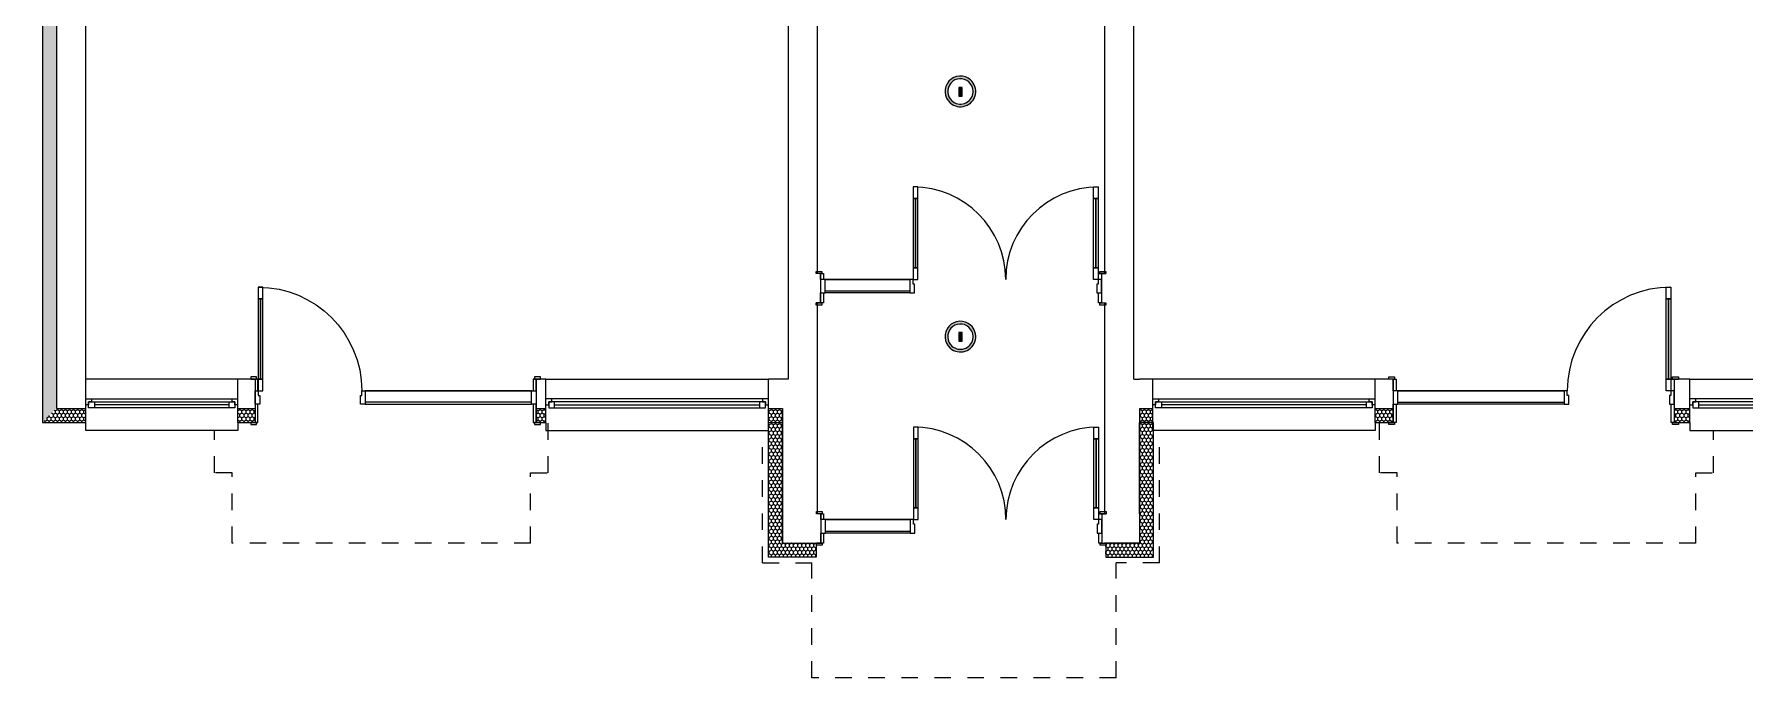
# Model space of a CAD drawing. Header units: millimetres. Extents: x 2791058 to 2855058, y -67651 to -26651.
# Drawn here: x 2805626 to 2820234, y -51473 to -45980 of the extents above; entities that cross this region are included whole.
import ezdxf

# ---------------------------------------------------------------- set-up
doc = ezdxf.new("R2010")
doc.units = ezdxf.units.MM
doc.header["$MEASUREMENT"] = 0
doc.linetypes.add('Dashed', pattern=[282.222223, 141.111112, -141.111112])
doc.layers.add('0_muret e jashtme', color=7, linetype='Continuous')
doc.layers.add('Exterior walls', color=7, linetype='Continuous')
for name, color, linetype, lineweight, true_color in [('0_muret e jashtme_Pen_No__82', 7, 'Continuous', 0, 0xaaaaaa), ('ARCHICAD Doors_Pen_No__82', 7, 'Continuous', 0, 0xaaaaaa), ('ARCHICAD Windows_Pen_No__82', 7, 'Continuous', 0, 0xaaaaaa), ('Shell - Roof_Pen_No__82', 7, 'Continuous', 0, 0xaaaaaa)]:
    doc.layers.add(name, color=color, linetype=linetype, lineweight=lineweight, true_color=true_color)
doc.layers.add('Exterior walls_Pen_No__6', color=5, linetype='Continuous', lineweight=0)
doc.layers.add('Structural - Bearing_Pen_No__6', color=5, linetype='Continuous', lineweight=0)
pattern_1 = [(90, (2247653.822, -76424.967), (-34.6410162, 0), [20, -40]), (90, (2247636.502, -76394.967), (-34.6410162, 0), [20, -40]), (150, (2247653.822, -76404.967), (17.320508, 30), [20, -40]), (150, (2247619.18, -76404.967), (17.320508, 30), [20, -40]), (210, (2247653.822, -76424.967), (-17.320508, 30), [20, -40]), (210, (2247619.18, -76424.967), (-17.320508, 30), [20, -40])]

# ---------------------------------------------------------------- blocks, each defined once
blk = doc.blocks.new('Window 22')
at = {"layer": 'ARCHICAD Windows_Pen_No__82', "color": 253, "linetype": 'Continuous', "lineweight": 0, "true_color": 0xaaaaaa}
for p, q in [((-500, 150), (-500, 220)), ((-500, 220), (500, 220)), ((-500, 150), (-500, 30)), ((500, 220), (500, 150)), ((500, 150), (500, 30)), ((-500, 30), (-500, 0)), ((-500, 0), (-475, 0)), ((-500, 0), (-500, -50)), ((-500, 0), (-500, -50)), ((-475, 25), (-425, 25)), ((-475, -25), (-475, 25)), ((-475, 0), (-475, -25)), ((-425, 25), (425, 25)), ((-425, 25), (-425, -25)), ((-425, 25), (425, 25)), ((-425, 0), (425, 0)), ((425, -25), (425, 25)), ((425, 25), (475, 25)), ((475, 25), (475, -25)), ((475, -25), (475, 0)), ((475, 0), (500, 0)), ((500, 30), (500, 0)), ((500, 0), (500, -50)), ((500, 0), (500, -50)), ((-450, -50), (-500, -50)), ((-500, -50), (-500, -220)), ((-475, -25), (-450, -25)), ((-425, -25), (-475, -25)), ((-450, -25), (-450, -50)), ((450, -50), (-450, -50)), ((425, -25), (-425, -25)), ((475, -25), (425, -25)), ((450, -50), (450, -25)), ((450, -25), (475, -25)), ((500, -50), (450, -50)), ((500, -50), (500, -220)), ((-500, -220), (500, -220))]:
    blk.add_line(p, q, dxfattribs=at)
blk = doc.blocks.new('Wall_25', base_point=(2806066, -38873))
at = {"layer": '0_muret e jashtme_Pen_No__82', "linetype": 'Continuous', "lineweight": 0, "true_color": 0xaaaaaa}
h = blk.add_hatch(dxfattribs=at)
h.set_pattern_fill('Styrofoam_SM_Insulation', color=253, style=0, pattern_type=2)
h.set_pattern_definition(pattern_1)
h.paths.add_polyline_path([(2805696, -38503), (2805696, -43296), (2805816, -43296), (2805816, -38623)])
h = blk.add_hatch(dxfattribs=at)
h.set_pattern_fill('Styrofoam_SM_Insulation', color=253, style=0, pattern_type=2)
h.set_pattern_definition(pattern_1)
h.paths.add_polyline_path([(2805696, -49293), (2805816, -49173), (2805816, -44296), (2805696, -44296)])
at = {"layer": '0_muret e jashtme_Pen_No__82', "color": 253, "linetype": 'Continuous', "lineweight": 0, "true_color": 0xaaaaaa}
for p, q in [((2805816, -38623), (2805816, -43296)), ((2805696, -43296), (2805816, -43296)), ((2805816, -43296), (2805846, -43296)), ((2805846, -43296), (2805896, -43296)), ((2805896, -43296), (2806066, -43296)), ((2805696, -44296), (2805816, -44296)), ((2805816, -44296), (2805816, -49173)), ((2805816, -44296), (2805846, -44296)), ((2805846, -44296), (2805896, -44296)), ((2805896, -44296), (2806066, -44296))]:
    blk.add_line(p, q, dxfattribs=at)
at = {"layer": '0_muret e jashtme_Pen_No__82', "color": 253, "linetype": 'Continuous', "lineweight": 0, "true_color": 0xaaaaaa, "flags": 128}
for points in [[(2805696, -38503), (2805696, -43296)], [(2806066, -43296), (2806066, -38873)], [(2805696, -44296), (2805696, -49293)], [(2806066, -44573), (2806066, -44296)], [(2806066, -48923), (2806066, -44823)]]:
    blk.add_lwpolyline(points, dxfattribs=at)
at = {"layer": 'ARCHICAD Windows_Pen_No__82', "color": 253, "linetype": 'Continuous', "lineweight": 0, "true_color": 0xaaaaaa, "xscale": -1, "zscale": 1000, "rotation": 90}
blk.add_blockref('Window 22', (2805846, -43796), dxfattribs=at)
blk = doc.blocks.new('Double Door with Sidelight 22')
at = {"layer": 'ARCHICAD Doors_Pen_No__82', "color": 253, "linetype": 'Continuous', "lineweight": 0, "true_color": 0xaaaaaa}
for p, q in [((-408, 790), (-408, 690)), ((-368, 790), (-408, 790)), ((-368, 690), (-368, 790)), ((1132, 690), (1132, 790)), ((1132, 790), (1172, 790)), ((1172, 790), (1172, 690)), ((-408, 690), (-408, 100)), ((-388, 690), (-408, 690)), ((-408, 690), (-368, 690)), ((-388, 100), (-388, 690)), ((-388, 690), (-388, 100)), ((-368, 690), (-388, 690)), ((-388, 690), (-388, 100)), ((-368, 100), (-368, 690)), ((1132, 690), (1152, 690)), ((1132, 100), (1132, 690)), ((1172, 690), (1132, 690)), ((1152, 690), (1172, 690)), ((1152, 100), (1152, 690)), ((1152, 690), (1152, 100)), ((1152, 690), (1152, 100)), ((1172, 690), (1172, 100)), ((-1237, 50), (-1237, 69)), ((-1237, 69), (-1187, 69)), ((-1187, 50), (-1237, 50)), ((-1200, 50), (-1237, 50)), ((-1200, 50), (-1237, 50)), ((-1200, 0), (-1200, 50)), ((-1200, 50), (-1175, 50)), ((-1200, 50), (-1200, 0)), ((-1200, 50), (-1200, 0)), ((-1200, 50), (-1200, 0)), ((-1175, 0), (-1200, 0)), ((-1160, 0), (-1200, 0)), ((-1200, 0), (-1200, -115)), ((-1200, 0), (-1200, -115)), ((-1200, 0), (-1200, -115)), ((-1187, 69), (-1187, 50)), ((-1175, 50), (-1175, 0)), ((-1160, 0), (-436, 0)), ((-1160, -115), (-1160, 0)), ((-1160, -115), (-1160, 0)), ((-436, 0), (-1160, 0)), ((-436, 0), (-436, -115)), ((-408, 0), (-436, 0)), ((-436, 0), (-436, -115)), ((-408, 100), (-388, 100)), ((-368, 100), (-408, 100)), ((-408, 100), (-408, 0)), ((-408, -40), (-408, 0)), ((-408, 0), (-368, 0)), ((-388, 100), (-368, 100)), ((-368, 0), (-368, 100)), ((1152, 100), (1132, 100)), ((1132, 0), (1132, 100)), ((1132, 100), (1172, 100)), ((1172, 0), (1132, 0)), ((1172, 100), (1152, 100)), ((1172, 100), (1172, 0)), ((1200, 0), (1172, 0)), ((1172, 0), (1172, -40)), ((1175, 0), (1175, 50)), ((1175, 50), (1200, 50)), ((1200, 0), (1175, 0)), ((1187, 69), (1237, 69)), ((1187, 50), (1187, 69)), ((1237, 50), (1187, 50)), ((1200, 50), (1200, 0)), ((1200, 50), (1200, 0)), ((1200, 50), (1200, 0)), ((1200, 50), (1200, 0)), ((1200, 50), (1237, 50)), ((1200, 50), (1237, 50)), ((1200, -115), (1200, 0)), ((1200, 0), (1200, -115)), ((1200, 0), (1200, -115)), ((1237, 69), (1237, 50)), ((-1200, -200), (-1200, -115)), ((-1200, -115), (-1175, -115)), ((-1200, -115), (-1160, -115)), ((-1200, -115), (-1200, -200)), ((-1200, -115), (-1200, -200)), ((-1175, -115), (-1175, -200)), ((-1160, -97), (-436, -97)), ((-436, -115), (-1160, -115)), ((-436, -115), (-396, -115)), ((-396, -40), (-408, -40)), ((-396, -115), (-396, -40)), ((1172, -40), (1160, -40)), ((1160, -40), (1160, -115)), ((1160, -115), (1200, -115)), ((1175, -200), (1175, -115)), ((1175, -115), (1200, -115)), ((1200, -115), (1200, -200)), ((1200, -115), (1200, -200)), ((1200, -115), (1200, -200)), ((-1237, -219), (-1237, -200)), ((-1237, -200), (-1187, -200)), ((-1200, -200), (-1237, -200)), ((-1200, -200), (-1237, -200)), ((-1187, -219), (-1237, -219)), ((-1175, -200), (-1200, -200)), ((-1187, -200), (-1187, -219)), ((1200, -200), (1175, -200)), ((1187, -200), (1237, -200)), ((1187, -219), (1187, -200)), ((1237, -219), (1187, -219)), ((1200, -200), (1237, -200)), ((1200, -200), (1237, -200)), ((1237, -200), (1237, -219))]:
    blk.add_line(p, q, dxfattribs=at)
for centre, start, end in [((-408, 0), 0, 90), ((1172, 0), 90, 180)]:
    blk.add_arc(centre, 790, start, end, dxfattribs=at)
blk = doc.blocks.new('Wall_28', base_point=(2815066, -50073))
at = {"layer": '0_muret e jashtme_Pen_No__82', "color": 253, "linetype": 'Continuous', "lineweight": 0, "true_color": 0xaaaaaa}
for p, q in [((2812343, -50073), (2812306, -50073)), ((2812343, -50073), (2812343, -50123)), ((2812343, -50073), (2812343, -50123)), ((2814743, -50073), (2814780, -50073)), ((2814743, -50073), (2814743, -50123)), ((2814743, -50073), (2814743, -50123)), ((2812343, -50123), (2812343, -50238)), ((2812343, -50238), (2812343, -50323)), ((2814743, -50123), (2814743, -50238)), ((2814743, -50238), (2814743, -50323)), ((2812343, -50323), (2812306, -50323)), ((2814743, -50323), (2814780, -50323))]:
    blk.add_line(p, q, dxfattribs=at)
at = {"layer": '0_muret e jashtme_Pen_No__82', "color": 253, "linetype": 'Continuous', "lineweight": 0, "true_color": 0xaaaaaa, "flags": 128}
for points in [[(2812343, -50073), (2812316, -50073)], [(2814766, -50073), (2814743, -50073)], [(2812316, -50323), (2812343, -50323)], [(2814743, -50323), (2814766, -50323)]]:
    blk.add_lwpolyline(points, dxfattribs=at)
at = {"layer": 'ARCHICAD Doors_Pen_No__82', "color": 253, "linetype": 'Continuous', "lineweight": 0, "true_color": 0xaaaaaa, "zscale": 1000}
blk.add_blockref('Double Door with Sidelight 22', (2813543, -50123), dxfattribs=at)
blk = doc.blocks.new('Wall_29', base_point=(2812316, -48273))
at = {"layer": '0_muret e jashtme_Pen_No__82', "color": 253, "linetype": 'Continuous', "lineweight": 0, "true_color": 0xaaaaaa}
for p, q in [((2812341, -48023), (2812304, -48023)), ((2812341, -48023), (2812341, -48073)), ((2812341, -48023), (2812341, -48073)), ((2814741, -48023), (2814778, -48023)), ((2814741, -48023), (2814741, -48073)), ((2814741, -48023), (2814741, -48073)), ((2812341, -48073), (2812341, -48188)), ((2812341, -48188), (2812341, -48273)), ((2814741, -48073), (2814741, -48188)), ((2814741, -48188), (2814741, -48273)), ((2812341, -48273), (2812304, -48273)), ((2814741, -48273), (2814778, -48273))]:
    blk.add_line(p, q, dxfattribs=at)
at = {"layer": '0_muret e jashtme_Pen_No__82', "color": 253, "linetype": 'Continuous', "lineweight": 0, "true_color": 0xaaaaaa, "flags": 128}
for points in [[(2812341, -48023), (2812316, -48023)], [(2814766, -48023), (2814741, -48023)], [(2812316, -48273), (2812341, -48273)], [(2814741, -48273), (2814766, -48273)]]:
    blk.add_lwpolyline(points, dxfattribs=at)
at = {"layer": 'ARCHICAD Doors_Pen_No__82', "color": 253, "linetype": 'Continuous', "lineweight": 0, "true_color": 0xaaaaaa, "zscale": 1000}
blk.add_blockref('Double Door with Sidelight 22', (2813541, -48073), dxfattribs=at)
blk = doc.blocks.new('Wall_30', base_point=(2812316, -48923))
at = {"layer": '0_muret e jashtme_Pen_No__82', "color": 253, "linetype": 'Continuous', "lineweight": 0, "true_color": 0xaaaaaa, "flags": 128}
for points in [[(2812066, -42723), (2812066, -44573)], [(2812316, -48023), (2812316, -42723)], [(2812066, -44823), (2812066, -48923)], [(2812316, -48923), (2812316, -48273)]]:
    blk.add_lwpolyline(points, dxfattribs=at)
blk = doc.blocks.new('Wall_31', base_point=(2814766, -48923))
at = {"layer": '0_muret e jashtme_Pen_No__82', "color": 253, "linetype": 'Continuous', "lineweight": 0, "true_color": 0xaaaaaa, "flags": 128}
for points in [[(2814766, -42723), (2814766, -48023)], [(2815016, -44573), (2815016, -42723)], [(2815016, -48923), (2815016, -44823)], [(2814766, -48273), (2814766, -48923)]]:
    blk.add_lwpolyline(points, dxfattribs=at)
blk = doc.blocks.new('Wall_32', base_point=(2814766, -48923))
at = {"layer": '0_muret e jashtme_Pen_No__82', "color": 253, "linetype": 'Continuous', "lineweight": 0, "true_color": 0xaaaaaa}
blk.add_line((2815066, -49173), (2815066, -49293), dxfattribs=at)
at = {"layer": '0_muret e jashtme_Pen_No__82', "color": 253, "linetype": 'Continuous', "lineweight": 0, "true_color": 0xaaaaaa, "flags": 128}
for points in [[(2814766, -48923), (2814766, -50073)], [(2815016, -48923), (2815066, -48923)], [(2815066, -50073), (2815066, -49293)], [(2815066, -50323), (2814766, -50323)]]:
    blk.add_lwpolyline(points, dxfattribs=at)
blk = doc.blocks.new('Wall_33', base_point=(2812316, -48923))
at = {"layer": '0_muret e jashtme_Pen_No__82', "color": 253, "linetype": 'Continuous', "lineweight": 0, "true_color": 0xaaaaaa}
blk.add_line((2812016, -49173), (2812016, -49293), dxfattribs=at)
at = {"layer": '0_muret e jashtme_Pen_No__82', "color": 253, "linetype": 'Continuous', "lineweight": 0, "true_color": 0xaaaaaa, "flags": 128}
for points in [[(2812066, -48923), (2812016, -48923)], [(2812316, -50073), (2812316, -48923)], [(2812016, -49293), (2812016, -50323)], [(2812016, -50323), (2812316, -50323)]]:
    blk.add_lwpolyline(points, dxfattribs=at)
blk = doc.blocks.new('Window 22_5')
at = {"layer": 'ARCHICAD Windows_Pen_No__82', "color": 253, "linetype": 'Continuous', "lineweight": 0, "true_color": 0xaaaaaa}
for p, q in [((-650, 150), (-650, 220)), ((-650, 220), (650, 220)), ((-650, 150), (-650, 30)), ((650, 220), (650, 150)), ((650, 150), (650, 30)), ((-650, 30), (-650, 0)), ((-650, 0), (-625, 0)), ((-650, 0), (-650, -50)), ((-650, 0), (-650, -50)), ((-625, 25), (-575, 25)), ((-625, -25), (-625, 25)), ((-625, 0), (-625, -25)), ((-575, 25), (575, 25)), ((-575, 25), (-575, -25)), ((-575, 25), (575, 25)), ((-575, 0), (575, 0)), ((575, -25), (575, 25)), ((575, 25), (625, 25)), ((625, 25), (625, -25)), ((625, -25), (625, 0)), ((625, 0), (650, 0)), ((650, 30), (650, 0)), ((650, 0), (650, -50)), ((650, 0), (650, -50)), ((-600, -50), (-650, -50)), ((-650, -50), (-650, -220)), ((-625, -25), (-600, -25)), ((-575, -25), (-625, -25)), ((-600, -25), (-600, -50)), ((600, -50), (-600, -50)), ((575, -25), (-575, -25)), ((625, -25), (575, -25)), ((600, -50), (600, -25)), ((600, -25), (625, -25)), ((650, -50), (600, -50)), ((650, -50), (650, -220)), ((-650, -220), (650, -220))]:
    blk.add_line(p, q, dxfattribs=at)
blk = doc.blocks.new('Window 22_4')
at = {"layer": 'ARCHICAD Windows_Pen_No__82', "color": 253, "linetype": 'Continuous', "lineweight": 0, "true_color": 0xaaaaaa}
for p, q in [((-950, 150), (-950, 220)), ((-950, 220), (950, 220)), ((-950, 150), (-950, 30)), ((950, 220), (950, 150)), ((950, 150), (950, 30)), ((-950, 30), (-950, 0)), ((-950, 0), (-925, 0)), ((-950, 0), (-950, -50)), ((-950, 0), (-950, -50)), ((-925, 25), (-875, 25)), ((-925, -25), (-925, 25)), ((-925, 0), (-925, -25)), ((-875, 25), (875, 25)), ((-875, 25), (-875, -25)), ((-875, 25), (875, 25)), ((-875, 0), (875, 0)), ((875, -25), (875, 25)), ((875, 25), (925, 25)), ((925, 25), (925, -25)), ((925, -25), (925, 0)), ((925, 0), (950, 0)), ((950, 30), (950, 0)), ((950, 0), (950, -50)), ((950, 0), (950, -50)), ((-900, -50), (-950, -50)), ((-950, -50), (-950, -220)), ((-925, -25), (-900, -25)), ((-875, -25), (-925, -25)), ((-900, -25), (-900, -50)), ((900, -50), (-900, -50)), ((875, -25), (-875, -25)), ((925, -25), (875, -25)), ((900, -50), (900, -25)), ((900, -25), (925, -25)), ((950, -50), (900, -50)), ((950, -50), (950, -220)), ((-950, -220), (950, -220))]:
    blk.add_line(p, q, dxfattribs=at)
blk = doc.blocks.new('Door with Sidelight on Side 2 22')
at = {"layer": 'ARCHICAD Doors_Pen_No__82', "color": 253, "linetype": 'Continuous', "lineweight": 0, "true_color": 0xaaaaaa}
for p, q in [((1132, 784), (1132, 884)), ((1132, 884), (1172, 884)), ((1172, 884), (1172, 784)), ((1132, 784), (1152, 784)), ((1132, 100), (1132, 784)), ((1172, 784), (1132, 784)), ((1152, 784), (1172, 784)), ((1152, 100), (1152, 784)), ((1152, 784), (1152, 100)), ((1152, 784), (1152, 100)), ((1172, 784), (1172, 100)), ((-1237, 100), (-1237, 119)), ((-1237, 119), (-1187, 119)), ((-1187, 100), (-1237, 100)), ((-1200, 100), (-1237, 100)), ((-1200, 100), (-1237, 100)), ((-1200, 0), (-1200, 100)), ((-1200, 100), (-1175, 100)), ((-1200, 100), (-1200, 0)), ((-1200, 100), (-1200, 0)), ((-1200, 100), (-1200, 0)), ((-1175, 0), (-1200, 0)), ((-1160, 0), (-1200, 0)), ((-1200, 0), (-1200, -115)), ((-1200, 0), (-1200, -115)), ((-1200, 0), (-1200, -115)), ((-1187, 119), (-1187, 100)), ((-1175, 100), (-1175, 0)), ((-1160, 0), (260, 0)), ((-1160, -115), (-1160, 0)), ((-1160, -115), (-1160, 0)), ((260, 0), (-1160, 0)), ((260, 0), (260, -115)), ((288, 0), (260, 0)), ((260, 0), (260, -115)), ((288, -40), (288, 0)), ((1152, 100), (1132, 100)), ((1132, 0), (1132, 100)), ((1132, 100), (1172, 100)), ((1172, 0), (1132, 0)), ((1172, 100), (1152, 100)), ((1172, 100), (1172, 0)), ((1200, 0), (1172, 0)), ((1172, 0), (1172, -40)), ((1175, 0), (1175, 100)), ((1175, 100), (1200, 100)), ((1200, 0), (1175, 0)), ((1187, 119), (1237, 119)), ((1187, 100), (1187, 119)), ((1237, 100), (1187, 100)), ((1200, 100), (1200, 0)), ((1200, 100), (1200, 0)), ((1200, 100), (1200, 0)), ((1200, 100), (1200, 0)), ((1200, 100), (1237, 100)), ((1200, 100), (1237, 100)), ((1200, -115), (1200, 0)), ((1200, 0), (1200, -115)), ((1200, 0), (1200, -115)), ((1237, 119), (1237, 100)), ((-1200, -270), (-1200, -115)), ((-1200, -115), (-1175, -115)), ((-1200, -115), (-1160, -115)), ((-1200, -115), (-1200, -150)), ((-1200, -115), (-1200, -150)), ((-1175, -115), (-1175, -270)), ((-1160, -97), (260, -97)), ((260, -115), (-1160, -115)), ((260, -115), (300, -115)), ((300, -40), (288, -40)), ((300, -115), (300, -40)), ((1172, -40), (1160, -40)), ((1160, -40), (1160, -115)), ((1160, -115), (1200, -115)), ((1175, -270), (1175, -115)), ((1175, -115), (1200, -115)), ((1200, -115), (1200, -270)), ((1200, -115), (1200, -150)), ((1200, -115), (1200, -150)), ((-1237, -289), (-1237, -270)), ((-1237, -270), (-1187, -270)), ((-1200, -270), (-1237, -270)), ((-1200, -270), (-1237, -270)), ((-1187, -289), (-1237, -289)), ((-1200, -150), (-1200, -270)), ((-1200, -150), (-1200, -270)), ((-1175, -270), (-1200, -270)), ((-1187, -270), (-1187, -289)), ((1200, -270), (1175, -270)), ((1187, -270), (1237, -270)), ((1187, -289), (1187, -270)), ((1237, -289), (1187, -289)), ((1200, -150), (1200, -270)), ((1200, -150), (1200, -270)), ((1200, -270), (1237, -270)), ((1200, -270), (1237, -270)), ((1237, -270), (1237, -289))]:
    blk.add_line(p, q, dxfattribs=at)
blk.add_arc((1172, 0), 884, 90, 180, dxfattribs=at)
blk = doc.blocks.new('Wall_52', base_point=(2806066, -48923))
at = {"layer": '0_muret e jashtme_Pen_No__82', "linetype": 'Continuous', "lineweight": 0, "true_color": 0xaaaaaa}
h = blk.add_hatch(dxfattribs=at)
h.set_pattern_fill('Styrofoam_SM_Insulation', color=253, style=0, pattern_type=2)
h.set_pattern_definition(pattern_1)
h.paths.add_polyline_path([(2805816, -49173), (2805696, -49293), (2806066, -49293), (2806066, -49173)])
h = blk.add_hatch(dxfattribs=at)
h.set_pattern_fill('Styrofoam_SM_Insulation', color=253, style=0, pattern_type=2)
h.set_pattern_definition(pattern_1)
h.paths.add_polyline_path([(2807512, -49173), (2807366, -49173), (2807366, -49293), (2807512, -49293)])
h = blk.add_hatch(dxfattribs=at)
h.set_pattern_fill('Styrofoam_SM_Insulation', color=253, style=0, pattern_type=2)
h.set_pattern_definition(pattern_1)
h.paths.add_polyline_path([(2809912, -49173), (2809912, -49293), (2809996, -49293), (2809996, -49173)])
h = blk.add_hatch(dxfattribs=at)
h.set_pattern_fill('Styrofoam_SM_Insulation', color=253, style=0, pattern_type=2)
h.set_pattern_definition(pattern_1)
h.paths.add_polyline_path([(2812016, -49173), (2811896, -49173), (2811896, -49293), (2812016, -49293)])
at = {"layer": '0_muret e jashtme_Pen_No__82', "color": 253, "linetype": 'Continuous', "lineweight": 0, "true_color": 0xaaaaaa}
for p, q in [((2806066, -49093), (2806066, -48923)), ((2807366, -49093), (2807366, -48923)), ((2807512, -48923), (2807475, -48923)), ((2807512, -48923), (2807512, -49023)), ((2807512, -48923), (2807512, -49023)), ((2809912, -48923), (2809949, -48923)), ((2809912, -48923), (2809912, -49023)), ((2809912, -48923), (2809912, -49023)), ((2809996, -49093), (2809996, -48923)), ((2811896, -49093), (2811896, -48923)), ((2807512, -49023), (2807512, -49138)), ((2809912, -49023), (2809912, -49138)), ((2805816, -49173), (2806066, -49173)), ((2806066, -49143), (2806066, -49093)), ((2806066, -49173), (2806066, -49143)), ((2806066, -49293), (2806066, -49173)), ((2807366, -49143), (2807366, -49093)), ((2807366, -49173), (2807366, -49143)), ((2807366, -49173), (2807512, -49173)), ((2807366, -49293), (2807366, -49173)), ((2807512, -49138), (2807512, -49173)), ((2807512, -49173), (2807512, -49293)), ((2809912, -49138), (2809912, -49173)), ((2809912, -49173), (2809996, -49173)), ((2809912, -49173), (2809912, -49293)), ((2809996, -49143), (2809996, -49093)), ((2809996, -49173), (2809996, -49143)), ((2809996, -49293), (2809996, -49173)), ((2811896, -49143), (2811896, -49093)), ((2811896, -49173), (2811896, -49143)), ((2811896, -49173), (2812016, -49173)), ((2811896, -49293), (2811896, -49173)), ((2812016, -49173), (2812016, -49293)), ((2807512, -49293), (2807475, -49293)), ((2809912, -49293), (2809949, -49293))]:
    blk.add_line(p, q, dxfattribs=at)
at = {"layer": '0_muret e jashtme_Pen_No__82', "color": 253, "linetype": 'Continuous', "lineweight": 0, "true_color": 0xaaaaaa, "flags": 128}
for points in [[(2807512, -48923), (2807366, -48923)], [(2809996, -48923), (2809912, -48923)], [(2812016, -48923), (2811896, -48923)], [(2805696, -49293), (2806066, -49293)], [(2807366, -49293), (2807512, -49293)], [(2809912, -49293), (2809996, -49293)], [(2811896, -49293), (2812016, -49293)]]:
    blk.add_lwpolyline(points, dxfattribs=at)
at = {"layer": 'ARCHICAD Doors_Pen_No__82', "color": 253, "linetype": 'Continuous', "lineweight": 0, "true_color": 0xaaaaaa, "xscale": -1, "zscale": 1000}
blk.add_blockref('Door with Sidelight on Side 2 22', (2808712, -49023), dxfattribs=at)
at = {"layer": 'ARCHICAD Windows_Pen_No__82', "color": 253, "linetype": 'Continuous', "lineweight": 0, "true_color": 0xaaaaaa, "zscale": 1000, "rotation": 180}
blk.add_blockref('Window 22_5', (2806716, -49143), dxfattribs=at)
at = {"layer": 'ARCHICAD Windows_Pen_No__82', "color": 253, "linetype": 'Continuous', "lineweight": 0, "true_color": 0xaaaaaa, "xscale": -1, "zscale": 1000, "rotation": 180}
blk.add_blockref('Window 22_4', (2810946, -49143), dxfattribs=at)
blk = doc.blocks.new('Wall_53', base_point=(2814766, -48923))
at = {"layer": '0_muret e jashtme_Pen_No__82', "linetype": 'Continuous', "lineweight": 0, "true_color": 0xaaaaaa}
h = blk.add_hatch(dxfattribs=at)
h.set_pattern_fill('Styrofoam_SM_Insulation', color=253, style=0, pattern_type=2)
h.set_pattern_definition(pattern_1)
h.paths.add_polyline_path([(2815066, -49173), (2815066, -49293), (2815178, -49293), (2815178, -49173)])
h = blk.add_hatch(dxfattribs=at)
h.set_pattern_fill('Styrofoam_SM_Insulation', color=253, style=0, pattern_type=2)
h.set_pattern_definition(pattern_1)
h.paths.add_polyline_path([(2817231, -49173), (2817078, -49173), (2817078, -49293), (2817231, -49293)])
h = blk.add_hatch(dxfattribs=at)
h.set_pattern_fill('Styrofoam_SM_Insulation', color=253, style=0, pattern_type=2)
h.set_pattern_definition(pattern_1)
h.paths.add_polyline_path([(2819766, -49173), (2819631, -49173), (2819631, -49293), (2819766, -49293)])
h = blk.add_hatch(dxfattribs=at)
h.set_pattern_fill('Styrofoam_SM_Insulation', color=253, style=0, pattern_type=2)
h.set_pattern_definition(pattern_1)
h.paths.add_polyline_path([(2821066, -49293), (2821316, -49293), (2821316, -49231), (2821269, -49173), (2821066, -49173)])
h = blk.add_hatch(dxfattribs=at)
h.set_pattern_fill('Styrofoam_SM_Insulation', color=253, style=0, pattern_type=2)
h.set_pattern_definition(pattern_1)
h.paths.add_polyline_path([(2821269, -49173), (2821316, -49231), (2821316, -49173)])
h = blk.add_hatch(dxfattribs=at)
h.set_pattern_fill('Styrofoam_SM_Insulation', color=253, style=0, pattern_type=2)
h.set_pattern_definition(pattern_1)
h.paths.add_polyline_path([(2821316, -49231), (2821366, -49293), (2821366, -49173), (2821316, -49173)])
h = blk.add_hatch(dxfattribs=at)
h.set_pattern_fill('Styrofoam_SM_Insulation', color=253, style=0, pattern_type=2)
h.set_pattern_definition(pattern_1)
h.paths.add_polyline_path([(2821316, -49231), (2821316, -49293), (2821366, -49293)])
at = {"layer": '0_muret e jashtme_Pen_No__82', "color": 253, "linetype": 'Continuous', "lineweight": 0, "true_color": 0xaaaaaa}
for p, q in [((2815178, -49093), (2815178, -48923)), ((2817078, -49093), (2817078, -48923)), ((2817231, -48923), (2817194, -48923)), ((2817231, -48923), (2817231, -49023)), ((2817231, -48923), (2817231, -49023)), ((2819631, -48923), (2819668, -48923)), ((2819631, -48923), (2819631, -49023)), ((2819631, -48923), (2819631, -49023)), ((2819766, -49093), (2819766, -48923)), ((2821066, -49093), (2821066, -48923)), ((2817231, -49023), (2817231, -49138)), ((2819631, -49023), (2819631, -49138)), ((2815066, -49173), (2815066, -49293)), ((2815066, -49173), (2815178, -49173)), ((2815178, -49143), (2815178, -49093)), ((2815178, -49173), (2815178, -49143)), ((2815178, -49293), (2815178, -49173)), ((2817078, -49143), (2817078, -49093)), ((2817078, -49173), (2817078, -49143)), ((2817078, -49173), (2817231, -49173)), ((2817078, -49293), (2817078, -49173)), ((2817231, -49138), (2817231, -49173)), ((2817231, -49173), (2817231, -49293)), ((2819631, -49138), (2819631, -49173)), ((2819631, -49173), (2819766, -49173)), ((2819631, -49173), (2819631, -49293)), ((2819766, -49143), (2819766, -49093)), ((2819766, -49173), (2819766, -49143)), ((2819766, -49293), (2819766, -49173)), ((2821066, -49143), (2821066, -49093)), ((2821066, -49173), (2821066, -49143)), ((2821066, -49173), (2821269, -49173)), ((2821066, -49293), (2821066, -49173)), ((2821269, -49173), (2821316, -49173)), ((2817231, -49293), (2817194, -49293)), ((2819631, -49293), (2819668, -49293))]:
    blk.add_line(p, q, dxfattribs=at)
at = {"layer": '0_muret e jashtme_Pen_No__82', "color": 253, "linetype": 'Continuous', "lineweight": 0, "true_color": 0xaaaaaa, "flags": 128}
for points in [[(2815178, -48923), (2815066, -48923)], [(2817231, -48923), (2817078, -48923)], [(2819766, -48923), (2819631, -48923)], [(2821366, -49293), (2821366, -49173)], [(2815066, -49293), (2815178, -49293)], [(2817078, -49293), (2817231, -49293)], [(2819631, -49293), (2819766, -49293)], [(2821066, -49293), (2821366, -49293)]]:
    blk.add_lwpolyline(points, dxfattribs=at)
at = {"layer": 'ARCHICAD Doors_Pen_No__82', "color": 253, "linetype": 'Continuous', "lineweight": 0, "true_color": 0xaaaaaa, "zscale": 1000}
blk.add_blockref('Door with Sidelight on Side 2 22', (2818431, -49023), dxfattribs=at)
at = {"layer": 'ARCHICAD Windows_Pen_No__82', "color": 253, "linetype": 'Continuous', "lineweight": 0, "true_color": 0xaaaaaa, "zscale": 1000, "rotation": 180}
blk.add_blockref('Window 22_4', (2816128, -49143), dxfattribs=at)
at = {"layer": 'ARCHICAD Windows_Pen_No__82', "color": 253, "linetype": 'Continuous', "lineweight": 0, "true_color": 0xaaaaaa, "xscale": -1, "zscale": 1000, "rotation": 180}
blk.add_blockref('Window 22_5', (2820416, -49143), dxfattribs=at)
blk = doc.blocks.new('Wall_56', base_point=(2813449, -46566))
at = {"layer": 'Exterior walls_Pen_No__6', "linetype": 'Continuous', "lineweight": 0}
blk.add_hatch(color=5, dxfattribs=at).paths.add_polyline_path([(2813449, -46566, 1), (2813623, -46370), (2813608, -46387, -1), (2813464, -46549)])
at = {"layer": 'Exterior walls_Pen_No__6', "color": 5, "linetype": 'Continuous', "lineweight": 0}
for radius in [131, 108]:
    blk.add_arc((2813536, -46468), radius, 228.3274, 48.3274, dxfattribs=at)
blk = doc.blocks.new('Wall_57', base_point=(2813623, -46370))
at = {"layer": 'Exterior walls_Pen_No__6', "linetype": 'Continuous', "lineweight": 0}
blk.add_hatch(color=5, dxfattribs=at).paths.add_polyline_path([(2813623, -46370, 1), (2813449, -46566), (2813464, -46549, -1), (2813608, -46387)])
at = {"layer": 'Exterior walls_Pen_No__6', "color": 5, "linetype": 'Continuous', "lineweight": 0}
for radius in [131, 108]:
    blk.add_arc((2813536, -46468), radius, 48.3274, 228.3274, dxfattribs=at)
blk = doc.blocks.new('Wall_62', base_point=(2813449, -48659))
at = {"layer": 'Exterior walls_Pen_No__6', "linetype": 'Continuous', "lineweight": 0}
blk.add_hatch(color=5, dxfattribs=at).paths.add_polyline_path([(2813449, -48659, 1), (2813623, -48463), (2813608, -48480, -1), (2813464, -48641)])
at = {"layer": 'Exterior walls_Pen_No__6', "color": 5, "linetype": 'Continuous', "lineweight": 0}
for radius in [131, 108]:
    blk.add_arc((2813536, -48561), radius, 228.3274, 48.3274, dxfattribs=at)
blk = doc.blocks.new('Wall_63', base_point=(2813623, -48463))
at = {"layer": 'Exterior walls_Pen_No__6', "linetype": 'Continuous', "lineweight": 0}
blk.add_hatch(color=5, dxfattribs=at).paths.add_polyline_path([(2813623, -48463, 1), (2813449, -48659), (2813464, -48641, -1), (2813608, -48480)])
at = {"layer": 'Exterior walls_Pen_No__6', "color": 5, "linetype": 'Continuous', "lineweight": 0}
for radius in [131, 108]:
    blk.add_arc((2813536, -48561), radius, 48.3274, 228.3274, dxfattribs=at)

msp = doc.modelspace()

# ---------------------------------------------------------------- hatches: boundary and pattern name
at = {"layer": '0_muret e jashtme_Pen_No__82', "linetype": 'Continuous', "lineweight": 0, "true_color": 0xaaaaaa}
h = msp.add_hatch(dxfattribs=at)
h.set_pattern_fill('Styrofoam_SM_Insulation', color=253, style=0, pattern_type=2)
h.set_pattern_definition(pattern_1)
h.paths.add_polyline_path([(2811896, -49293), (2812016, -49293), (2812016, -50323), (2812304, -50323), (2812304, -50443), (2811896, -50443), (2811896, -49363)])
h = msp.add_hatch(dxfattribs=at)
h.set_pattern_fill('Styrofoam_SM_Insulation', color=253, style=0, pattern_type=2)
h.set_pattern_definition(pattern_1)
h.paths.add_polyline_path([(2815066, -50323), (2814778, -50323), (2814778, -50443), (2815186, -50443), (2815186, -49293), (2815121, -49293), (2815066, -49293)])
at = {"layer": 'Structural - Bearing_Pen_No__6', "linetype": 'Continuous', "lineweight": 0}
for points in [[(2813551, -46508), (2813551, -46434), (2813522, -46434), (2813522, -46508)], [(2813542, -46500), (2813542, -46440), (2813528, -46440), (2813528, -46500)], [(2813551, -48601), (2813551, -48527), (2813522, -48527), (2813522, -48601)], [(2813542, -48592), (2813542, -48532), (2813528, -48532), (2813528, -48592)]]:
    msp.add_hatch(color=5, dxfattribs=at).paths.add_polyline_path(points)

# ---------------------------------------------------------------- linework, layer by layer
at = {"layer": '0_muret e jashtme_Pen_No__82', "color": 253, "linetype": 'Continuous', "lineweight": 0, "true_color": 0xaaaaaa, "flags": 128}
for points in [[(2811896, -49293), (2812016, -49293), (2812016, -50323), (2812304, -50323), (2812304, -50443), (2811896, -50443), (2811896, -49363)], [(2815066, -50323), (2814778, -50323), (2814778, -50443), (2815186, -50443), (2815186, -49293), (2815121, -49293), (2815066, -49293)]]:
    msp.add_lwpolyline(points, close=True, dxfattribs=at)
at = {"layer": 'Shell - Roof_Pen_No__82', "color": 253, "linetype": 'Continuous', "lineweight": 0, "true_color": 0xaaaaaa}
for p, q in [((2812016, -50323), (2812016, -49223)), ((2815066, -49223), (2815066, -50323))]:
    msp.add_line(p, q, dxfattribs=at)
at = {"layer": 'Shell - Roof_Pen_No__82', "color": 253, "linetype": 'Dashed', "lineweight": 0, "true_color": 0xaaaaaa}
for p, q in [((2807166, -49723), (2807166, -49363)), ((2810016, -49723), (2810016, -49293)), ((2811846, -50493), (2811846, -49361)), ((2815236, -50493), (2815236, -49364)), ((2817116, -49723), (2817116, -49293)), ((2819966, -49723), (2819966, -49363)), ((2807316, -49723), (2807166, -49723)), ((2807316, -50323), (2807316, -49723)), ((2809866, -50323), (2809866, -49723)), ((2809866, -49723), (2810016, -49723)), ((2817266, -49723), (2817116, -49723)), ((2817266, -50323), (2817266, -49723)), ((2819816, -50323), (2819816, -49723)), ((2819816, -49723), (2819966, -49723)), ((2809866, -50323), (2807316, -50323)), ((2819816, -50323), (2817266, -50323)), ((2811846, -50493), (2812266, -50493)), ((2812266, -51473), (2812266, -50493)), ((2814866, -51473), (2814866, -50493)), ((2815236, -50493), (2814866, -50493)), ((2814866, -51473), (2812266, -51473))]:
    msp.add_line(p, q, dxfattribs=at)
at = {"layer": 'Structural - Bearing_Pen_No__6', "color": 5, "linetype": 'Continuous', "lineweight": 0, "flags": 128}
for points in [[(2813551, -46508), (2813551, -46434), (2813522, -46434), (2813522, -46508)], [(2813542, -46500), (2813542, -46440), (2813528, -46440), (2813528, -46500)], [(2813551, -48601), (2813551, -48527), (2813522, -48527), (2813522, -48601)], [(2813542, -48592), (2813542, -48532), (2813528, -48532), (2813528, -48592)]]:
    msp.add_lwpolyline(points, close=True, dxfattribs=at)

# ---------------------------------------------------------------- block references
at = {"layer": '0_muret e jashtme', "color": 7, "lineweight": 0}
for name, p in [('Wall_25', (2806066, -38873)), ('Wall_30', (2812316, -48923)), ('Wall_31', (2814766, -48923)), ('Wall_29', (2812316, -48273)), ('Wall_52', (2806066, -48923)), ('Wall_53', (2814766, -48923)), ('Wall_33', (2812316, -48923)), ('Wall_32', (2814766, -48923)), ('Wall_28', (2815066, -50073))]:
    msp.add_blockref(name, p, dxfattribs=at)
at = {"layer": 'Exterior walls', "color": 5, "lineweight": 0}
for name, p in [('Wall_57', (2813623, -46370)), ('Wall_56', (2813449, -46566)), ('Wall_63', (2813623, -48463)), ('Wall_62', (2813449, -48659))]:
    msp.add_blockref(name, p, dxfattribs=at)

doc.saveas('drawing.dxf')
